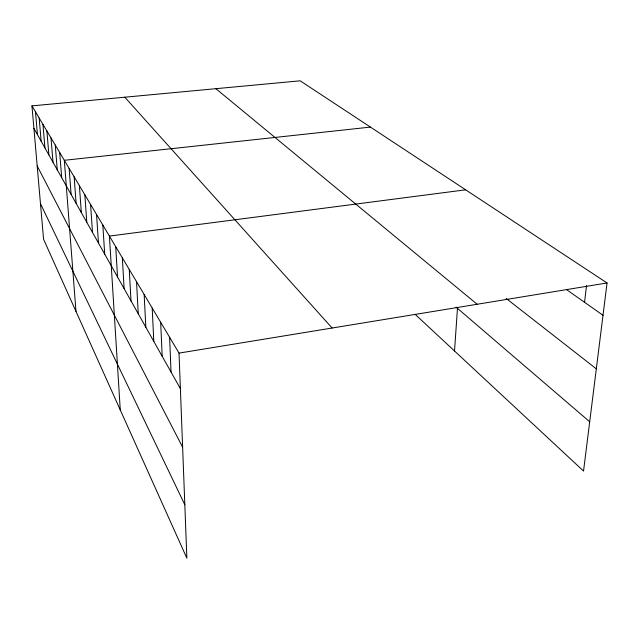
<?xml version="1.0" encoding="UTF-8"?>
<svg xmlns="http://www.w3.org/2000/svg" width="639" height="639" viewBox="0 0 639 639"><rect width="100%" height="100%" fill="white"/><g stroke="black" fill="none" stroke-linecap="round" stroke-linejoin="round"><path stroke-width="0.96" d="M454.521 350.995L457.468 308.333M584.565 302.303L586.538 285.465M31.95 105.882L179.024 353.111L186.868 558.19L43.572 239.258L31.95 105.882L300.186 80.81L607.05 282.973L583.535 471.055L415.134 314.34M179.024 353.111L607.05 282.973M465.639 189.815L109.405 236.071L120.268 409.966M370.436 127.089L64.323 160.301L75.977 311.385M566.985 289.922L603.008 315.291M506.152 298.437L596.315 368.839M215.894 88.685L477.165 304.26M456.022 307.103L589.701 421.756M124.797 97.2L332.12 328.023M33.907 128.319L180.382 388.624M37.182 165.932L182.626 447.212M40.465 203.641L184.831 504.802M35.488 111.825L37.453 134.621M42.965 124.389L44.93 147.913M39.155 117.991L41.128 141.147M46.911 131.027L48.883 154.942M51.008 137.92L52.989 162.234M55.273 145.085L57.254 169.806M59.707 152.537L61.687 177.682M69.132 168.384L71.105 194.424M74.148 176.811L76.113 203.322M79.38 185.614L81.337 212.603M84.851 194.799L86.792 222.3M90.57 204.416L92.495 232.428M96.553 214.472L98.462 243.036M102.823 225.016L104.708 254.138M115.715 246.686L117.544 276.951M122.329 257.797L124.118 288.636M129.254 269.45L131.011 300.881M136.53 281.671L138.24 313.725M144.166 294.515L145.828 327.208M152.202 308.022L153.799 341.378M160.669 322.256L162.194 356.298M169.599 337.264L171.044 372.026"/></g></svg>
